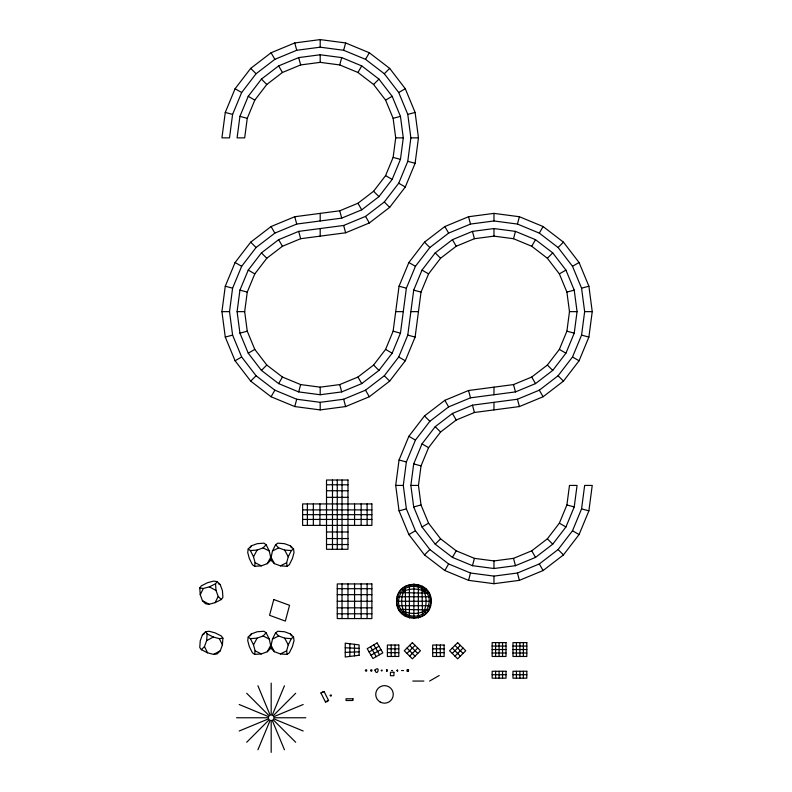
<?xml version="1.0" encoding="UTF-8"?>
<svg xmlns="http://www.w3.org/2000/svg" width="792" height="792" viewBox="0 0 792 792"><rect width="100%" height="100%" fill="white"/><g stroke="black" fill="none" stroke-linecap="round" stroke-linejoin="round"><path stroke-width="1.19" d="M201.366 649.697L204.465 646.599L206.653 640.619L207.138 633.927L205.534 631.739L202.425 634.847L200.247 640.817L199.762 647.519L201.366 649.697L207.573 652.806L213.553 654.41L217.137 653.925L220.245 650.826L222.423 644.846L222.908 638.154L221.305 635.966L215.097 632.867L209.118 631.264L205.534 631.739M225.275 112.434L221.928 137.867L229.512 137.867L232.6 114.394L241.659 92.525L256.073 73.745L274.854 59.331L296.723 50.272L320.196 47.183L343.659 50.272L365.528 59.331L384.308 73.745L398.722 92.525L407.781 114.394L410.87 137.867L407.781 161.34L398.722 183.209L384.308 201.99L365.528 216.404L343.659 225.463L298.683 231.383L278.645 239.679L261.429 252.886L248.233 270.102L239.927 290.139L237.095 311.642L239.927 333.155L248.233 353.192L261.429 370.408L278.645 383.605L298.683 391.911L320.196 394.743L341.698 391.911L361.736 383.605L378.952 370.408L392.159 353.192L400.455 333.155L406.375 288.179L415.434 266.3L429.848 247.52L448.628 233.115L470.498 224.057L493.97 220.968L517.443 224.057L539.312 233.115L558.093 247.52L572.507 266.3L581.566 288.179L584.654 311.642L581.566 335.115L572.507 356.984L558.093 375.764L539.312 390.179L517.443 399.237L472.458 405.157L452.42 413.464L435.214 426.67L422.007 443.876L413.701 463.914L410.87 485.427L413.701 506.929L422.007 526.977L435.214 544.183L452.42 557.39L472.458 565.686L493.97 568.517L515.473 565.686L535.521 557.39L552.727 544.183L565.933 526.977L574.23 506.929L577.061 485.427L569.478 485.427L566.904 504.969L559.36 523.175L547.361 538.817L531.729 550.816L513.513 558.36L493.97 560.934L474.428 558.36L456.212 550.816L440.58 538.817L428.571 523.175L421.027 504.969L418.463 485.427L421.027 465.884L428.571 447.668L440.58 432.026L456.212 420.027L474.428 412.483L519.404 406.563L543.104 396.752L563.458 381.13L579.071 360.776L588.892 337.075L592.238 311.642L588.892 286.209L579.071 262.508L563.458 242.164L543.104 226.542L519.404 216.731L493.97 213.375L468.537 216.731L444.837 226.542L424.482 242.164L408.87 262.508L399.049 286.209L393.129 331.185L385.585 349.401L373.586 365.043L357.944 377.042L339.738 384.585L320.196 387.159L300.643 384.585L282.437 377.042L266.795 365.043L254.796 349.401L247.252 331.185L244.679 311.642L247.252 292.1L254.796 273.893L266.795 258.251L282.437 246.253L300.643 238.709L345.629 232.789L369.329 222.968L389.674 207.355L405.296 187.001L415.107 163.3L418.463 137.867L415.107 112.434L405.296 88.734L389.674 68.379L369.329 52.767L345.629 42.946L320.196 39.6L294.753 42.946L271.062 52.767L250.708 68.379L235.085 88.734L225.275 112.434L232.6 114.394M239.927 116.365L237.095 137.867L244.679 137.867L247.252 118.325L254.796 100.109L266.795 84.477L282.437 72.478L300.643 64.934L320.196 62.36L339.738 64.934L357.944 72.478L373.586 84.477L385.585 100.109L393.129 118.325L395.703 137.867L393.129 157.41L385.585 175.626L373.586 191.258L357.944 203.257L339.738 210.801L294.753 216.731L271.062 226.542L250.708 242.164L235.085 262.508L225.275 286.209L221.928 311.642L225.275 337.075L235.085 360.776L250.708 381.13L271.062 396.752L294.753 406.563L320.196 409.909L345.629 406.563L369.329 396.752L389.674 381.13L405.296 360.776L415.107 337.075L421.027 292.1L428.571 273.893L440.58 258.251L456.212 246.253L474.428 238.709L493.97 236.135L513.513 238.709L531.729 246.253L547.361 258.251L559.36 273.893L566.904 292.1L569.478 311.642L566.904 331.185L559.36 349.401L547.361 365.043L531.729 377.042L513.513 384.585L468.537 390.505L444.837 400.326L424.482 415.939L408.87 436.293L399.049 459.994L395.703 485.427L399.049 510.86L408.87 534.56L424.482 554.905L444.837 570.527L468.537 580.348L493.97 583.694L519.404 580.348L543.104 570.527L563.458 554.905L579.071 534.56L588.892 510.86L592.238 485.427L584.654 485.427L581.566 508.89L572.507 530.769L558.093 549.549L539.312 563.953L517.443 573.012L493.97 576.111L470.498 573.012L448.628 563.953L429.848 549.549L415.434 530.769L406.375 508.89L403.286 485.427L406.375 461.954L415.434 440.085L429.848 421.304L448.628 406.89L470.498 397.832L515.473 391.911L535.521 383.605L552.727 370.408L565.933 353.192L574.23 333.155L577.061 311.642L574.23 290.139L565.933 270.102L552.727 252.886L535.521 239.679L515.473 231.383L493.97 228.551L472.458 231.383L452.42 239.679L435.214 252.886L422.007 270.102L413.701 290.139L407.781 335.115L398.722 356.984L384.308 375.764L365.528 390.179L343.659 399.237L320.196 402.326L296.723 399.237L274.854 390.179L256.073 375.764L241.659 356.984L232.6 335.115L229.512 311.642L232.6 288.179L241.659 266.3L256.073 247.52L274.854 233.115L296.723 224.057L341.698 218.137L361.736 209.831L378.952 196.624L392.159 179.418L400.455 159.37L403.286 137.867L400.455 116.365L392.159 96.317L378.952 79.111L361.736 65.904L341.698 57.598L320.196 54.767L298.683 57.598L278.645 65.904L261.429 79.111L248.233 96.317L239.927 116.365L247.252 118.325M396.564 601.257C396.337 578.764 431.432 578.764 431.204 601.257C431.432 623.74 396.337 623.74 396.564 601.257L431.204 601.257M248.213 548.955L247.728 552.539L249.332 558.509L252.44 564.726L254.618 566.32L261.31 565.844L267.29 563.657L270.399 560.548L272.478 550.994L275.576 544.777L277.764 543.173L284.457 543.659L290.436 545.846L293.535 548.955L294.02 552.539L292.416 558.509L289.318 564.726L287.13 566.32L280.437 565.844L274.458 563.657L271.359 560.548L269.27 550.994L266.171 544.777L263.983 543.173L257.291 543.659L251.311 545.846L248.213 548.955L250.401 550.549L253.499 556.766L255.103 562.736L254.618 566.32M248.213 637.035L247.728 640.619L249.332 646.599L252.44 652.806L254.618 654.41L261.31 653.925L267.29 651.737L270.399 648.638L272.478 639.075L275.576 632.867L277.764 631.264L284.457 631.739L290.436 633.927L293.535 637.035L294.02 640.619L292.416 646.599L289.318 652.806L287.13 654.41L280.437 653.925L274.458 651.737L271.359 648.638L269.27 639.075L266.171 632.867L263.983 631.264L257.291 631.739L251.311 633.927L248.213 637.035L250.401 638.639L253.499 644.846L255.103 650.826L254.618 654.41M409.395 617.978L409.395 584.526M418.364 584.526L418.364 617.978M320.938 692.97L324.057 691.475L328.561 700.474L327.096 701.653L325.443 701.969L320.938 692.97L324.057 691.475M325.443 701.969L326.136 701.217M339.738 64.934L341.698 57.598M343.659 50.272L345.629 42.946M294.753 406.563L296.723 399.237M298.683 391.911L300.643 384.585M287.13 566.32L286.645 562.736L288.248 556.766L291.357 550.549L293.535 548.955M287.13 654.41L286.645 650.826L288.248 644.846L291.357 638.639L293.535 637.035M513.513 238.709L515.473 231.383M517.443 224.057L519.404 216.731M468.537 580.348L470.498 573.012M472.458 565.686L474.428 558.36M257.925 749.767L270.171 720.215M272.2 715.315L284.437 685.763M403.801 591.169C400.96 597.465 400.96 605.048 403.801 611.335C410.088 614.166 417.671 614.166 423.958 611.335C426.799 605.048 426.799 597.465 423.958 591.169C417.671 588.337 410.088 588.337 403.801 591.169L401.633 589.01M405.227 616.255L405.752 614.325L405.227 586.258M422.542 586.258L422.017 588.179L422.542 616.255M200.247 594.693L203.346 588.476L209.326 586.882L215.533 583.773L217.137 581.585L220.245 584.694L222.423 590.664L222.908 597.356L221.305 599.544L215.097 602.653L209.118 604.256L205.534 603.771L202.425 600.663L200.247 594.693L199.762 588.001L201.366 585.813L207.573 582.704L213.553 581.11L217.137 581.585M215.097 602.653L218.206 596.435L216.018 590.466L215.533 583.773M250.292 547.757L251.311 545.846M253.499 556.766L257.093 550.074L263.063 547.886L266.171 544.777M267.29 563.657L270.874 556.964L274.458 563.657M250.292 635.837L251.311 633.927M253.499 644.846L257.093 638.154L263.063 635.966L266.171 632.867M267.29 651.737L270.874 645.044L274.458 651.737M357.944 72.478L361.736 65.904M365.528 59.331L369.329 52.767M271.062 396.752L274.854 390.179M278.645 383.605L282.437 377.042M531.729 246.253L535.521 239.679M539.312 233.115L543.104 226.542M444.837 570.527L448.628 563.953M452.42 557.39L456.212 550.816M373.586 84.477L378.952 79.111M384.308 73.745L389.674 68.379M250.708 381.13L256.073 375.764M261.429 370.408L266.795 365.043M547.361 258.251L552.727 252.886M558.093 247.52L563.458 242.164M424.482 554.905L429.848 549.549M435.214 544.183L440.58 538.817M246.688 742.252L269.31 719.641M273.052 715.889L295.673 693.267M401.633 613.503L403.801 611.335M423.958 591.169L426.126 589.01M406.969 653.44L415.048 645.361M409.662 656.132L417.74 648.054M452.272 653.44L460.36 645.361M454.964 656.132L463.053 648.054M385.585 100.109L392.159 96.317M398.722 92.525L405.296 88.734M235.085 360.776L241.659 356.984M248.233 353.192L254.796 349.401M559.36 273.893L565.933 270.102M572.507 266.3L579.071 262.508M408.87 534.56L415.434 530.769M422.007 526.977L428.571 523.175M369.112 651.955L379.012 646.242M371.022 655.261L380.922 649.539M429.601 681.061L439.194 675.517M202.425 634.847L204.346 633.828M206.653 640.619L213.345 637.035L219.325 638.639L222.908 638.154M213.553 654.41L220.245 650.826M272.478 550.994L278.685 547.886L284.665 550.074L291.357 550.549M280.437 565.844L286.645 562.736M272.478 639.075L278.685 635.966L284.665 638.154L291.357 638.639M280.437 653.925L286.645 650.826M428.878 592.594L426.957 593.119L398.881 592.594M398.881 609.909L400.811 609.385L428.878 609.909M239.184 731.016L268.736 718.78M273.636 716.75L303.188 704.504M327.304 700.603L328.561 700.474M393.129 118.325L400.455 116.365M407.781 114.394L415.107 112.434M225.275 337.075L232.6 335.115M239.927 333.155L247.252 331.185M566.904 292.1L574.23 290.139M581.566 288.179L588.892 286.209M399.049 510.86L406.375 508.89M413.701 506.929L421.027 504.969M430.61 596.772L397.148 596.772M397.148 605.731L430.61 605.731M250.401 550.549L257.093 550.074M250.401 638.639L257.093 638.154M345.243 652.4L359.093 651.826M395.703 137.867L403.286 137.867M410.87 137.867L418.463 137.867M221.928 311.642L229.512 311.642M237.095 311.642L244.679 311.642M395.703 311.642L403.286 311.642M410.87 311.642L418.463 311.642M569.478 311.642L577.061 311.642M584.654 311.642L592.238 311.642M326.512 484.793L347.985 484.793M395.703 485.427L403.286 485.427M410.87 485.427L418.463 485.427M326.512 490.753L347.985 490.753M326.512 497.336L347.985 497.336M302.613 509.89L371.884 509.89M302.613 514.661L371.884 514.661M302.613 519.433L371.884 519.433M326.512 531.976L347.985 531.976M326.512 538.56L347.985 538.56M326.512 544.52L347.985 544.52M337.253 588.703L371.884 588.703M337.253 594.663L371.884 594.663M337.253 601.257L371.884 601.257M337.253 607.84L371.884 607.84M337.253 613.8L371.884 613.8M492.149 646.074L506.009 646.074M512.968 646.074L526.819 646.074M387.387 648.846L398.812 648.846M432.689 648.846L444.124 648.846M492.149 649.539L506.009 649.539M512.968 649.539L526.819 649.539M387.387 652.658L398.812 652.658M432.689 652.658L444.124 652.658M492.149 653.004L506.009 653.004M512.968 653.004L526.819 653.004M397.04 670.25L397.733 670.25M403.593 670.537L401.544 670.537M397.04 670.873L397.733 670.873M492.149 674.715L506.009 674.715M512.968 674.715L526.819 674.715M412.8 681.061L423.878 681.061M236.541 717.76L268.528 717.76M273.834 717.76L305.821 717.76M345.243 647.787L359.093 648.361M199.762 588.001L203.346 588.476M393.129 157.41L400.455 159.37M407.781 161.34L415.107 163.3M399.049 286.209L406.375 288.179M413.701 290.139L421.027 292.1M566.904 331.185L574.23 333.155M581.566 335.115L588.892 337.075M225.275 286.209L232.6 288.179M239.927 290.139L247.252 292.1M393.129 331.185L400.455 333.155M407.781 335.115L415.107 337.075M399.049 459.994L406.375 461.954M413.701 463.914L421.027 465.884M566.904 504.969L574.23 506.929M581.566 508.89L588.892 510.86M239.184 704.504L268.736 716.75M273.636 718.78L303.188 731.016M263.063 547.886L269.27 550.994M255.103 562.736L261.31 565.844M263.063 635.966L269.27 639.075M255.103 650.826L261.31 653.925M207.138 633.927L213.345 637.035M218.325 583.664L220.245 584.694M209.326 586.882L216.018 590.466M202.425 600.663L209.118 604.256M235.085 88.734L241.659 92.525M248.233 96.317L254.796 100.109M385.585 175.626L392.159 179.418M398.722 183.209L405.296 187.001M408.87 262.508L415.434 266.3M422.007 270.102L428.571 273.893M559.36 349.401L565.933 353.192M572.507 356.984L579.071 360.776M235.085 262.508L241.659 266.3M248.233 270.102L254.796 273.893M385.585 349.401L392.159 353.192M398.722 356.984L405.296 360.776M408.87 436.293L415.434 440.085M422.007 443.876L428.571 447.668M559.36 523.175L565.933 526.977M572.507 530.769L579.071 534.56M250.708 68.379L256.073 73.745M261.429 79.111L266.795 84.477M373.586 191.258L378.952 196.624M384.308 201.99L389.674 207.355M424.482 242.164L429.848 247.52M435.214 252.886L440.58 258.251M547.361 365.043L552.727 370.408M558.093 375.764L563.458 381.13M250.708 242.164L256.073 247.52M261.429 252.886L266.795 258.251M373.586 365.043L378.952 370.408M384.308 375.764L389.674 381.13M424.482 415.939L429.848 421.304M435.214 426.67L440.58 432.026M547.361 538.817L552.727 544.183M558.093 549.549L563.458 554.905M423.958 611.335L426.126 613.503M454.964 645.361L463.053 653.44M452.272 648.054L460.36 656.132M409.662 645.361L417.74 653.44M406.969 648.054L415.048 656.132M275.576 544.777L278.685 547.886M275.576 632.867L278.685 635.966M218.206 596.435L221.305 599.544M246.688 693.267L269.31 715.889M273.052 719.641L295.673 742.252M444.837 226.542L448.628 233.115M452.42 239.679L456.212 246.253M531.729 377.042L535.521 383.605M539.312 390.179L543.104 396.752M271.062 52.767L274.854 59.331M278.645 65.904L282.437 72.478M357.944 203.257L361.736 209.831M365.528 216.404L369.329 222.968M444.837 400.326L448.628 406.89M452.42 413.464L456.212 420.027M531.729 550.816L535.521 557.39M539.312 563.953L543.104 570.527M271.062 226.542L274.854 233.115M278.645 239.679L282.437 246.253M357.944 377.042L361.736 383.605M365.528 390.179L369.329 396.752M373.814 644.846L379.526 654.746M370.507 646.747L376.23 656.647M290.436 545.846L291.456 547.757M284.665 550.074L288.248 556.766M290.436 633.927L291.456 635.837M284.665 638.154L288.248 644.846M219.325 638.639L222.423 644.846M204.465 646.599L207.573 652.806M257.925 685.763L270.171 715.315M272.2 720.215L284.437 749.767M468.537 216.731L470.498 224.057M472.458 231.383L474.428 238.709M513.513 384.585L515.473 391.911M517.443 399.237L519.404 406.563M468.537 390.505L470.498 397.832M472.458 405.157L474.428 412.483M513.513 558.36L515.473 565.686M517.443 573.012L519.404 580.348M294.753 42.946L296.723 50.272M298.683 57.598L300.643 64.934M339.738 210.801L341.698 218.137M343.659 225.463L345.629 232.789M294.753 216.731L296.723 224.057M298.683 231.383L300.643 238.709M339.738 384.585L341.698 391.911M343.659 399.237L345.629 406.563M523.363 642.609L523.363 656.469M523.363 671.26L523.363 678.18M519.899 642.609L519.899 656.469M519.899 671.26L519.899 678.18M516.433 642.609L516.433 656.469M516.433 671.26L516.433 678.18M502.544 642.609L502.544 656.469M502.544 671.26L502.544 678.18M499.079 642.609L499.079 656.469M499.079 671.26L499.079 678.18M495.614 642.609L495.614 656.469M495.614 671.26L495.614 678.18M493.97 213.375L493.97 220.968M493.97 228.551L493.97 236.135M493.97 387.159L493.97 394.743M493.97 402.326L493.97 409.909M493.97 560.934L493.97 568.517M493.97 576.111L493.97 583.694M440.312 645.034L440.312 656.469M436.501 645.034L436.501 656.469M413.879 583.932L413.879 618.572M407.781 669.784L407.781 671.26M397.455 670.25L397.455 670.804M397.317 670.25L397.317 670.804M395 645.034L395 656.469M391.189 645.034L391.189 656.469M367.112 503.93L367.112 525.393M367.112 583.932L367.112 618.572M361.152 503.93L361.152 525.393M361.152 583.932L361.152 618.572M354.568 503.93L354.568 525.393M354.568 583.932L354.568 618.572M354.479 644.322L354.479 655.865M349.856 643.747L349.856 656.449M347.985 583.932L347.985 618.572M342.025 480.021L342.025 549.292M342.025 583.932L342.025 618.572M337.253 480.021L337.253 549.292M332.482 480.021L332.482 549.292M320.196 39.6L320.196 47.183M320.196 54.767L320.196 62.36M320.196 213.375L320.196 220.968M320.196 228.551L320.196 236.135M320.196 387.159L320.196 394.743M320.196 402.326L320.196 409.909M319.928 503.93L319.928 525.393M313.345 503.93L313.345 525.393M307.385 503.93L307.385 525.393M271.181 683.12L271.181 715.107M271.181 720.413L271.181 752.4M399.386 596.851C392.941 616.018 423.512 624.393 428.383 605.662C434.828 586.486 404.257 578.111 399.386 596.851M397.723 596.851C391.248 617.423 425.205 626.611 430.036 605.662C436.511 585.08 402.564 575.903 397.723 596.851M330.214 695.366C331.066 698.009 332.274 693.505 330.214 695.366M365.379 670.299C366.439 673.606 367.943 667.963 365.379 670.299M370.567 670.299C371.626 673.606 373.141 667.963 370.567 670.299M374.933 670.072C377.289 677.596 380.734 664.736 374.933 670.072M381.298 670.388C381.932 672.378 382.843 668.992 381.298 670.388M386.496 670.735C387.13 672.725 388.03 669.339 386.496 670.735M386.496 670.042C387.11 672.032 388.06 668.646 386.496 670.042M391.941 670.458L392.436 670.586L391.941 670.458M273.785 599.534L269.557 615.305L285.338 621.086L289.555 605.306L273.785 599.534M412.355 642.668L404.276 650.747L412.355 658.835L420.443 650.747L412.355 642.668M457.667 642.668L449.579 650.747L457.667 658.835L465.745 650.747L457.667 642.668M377.111 642.946L367.211 648.658L372.923 658.558L382.823 652.846L377.111 642.946M359.093 655.291L345.243 657.023L345.243 643.163L359.093 644.896L359.093 655.291M347.985 480.021L326.512 480.021L326.512 549.292L347.985 549.292L347.985 480.021M371.884 503.93L302.613 503.93L302.613 525.393L371.884 525.393L371.884 503.93M371.884 583.932L337.253 583.932L337.253 618.572L371.884 618.572L371.884 583.932M506.009 642.609L492.149 642.609L492.149 656.469L506.009 656.469L506.009 642.609M526.819 642.609L512.968 642.609L512.968 656.469L526.819 656.469L526.819 642.609M398.812 645.034L387.387 645.034L387.387 656.469L398.812 656.469L398.812 645.034M444.124 645.034L432.689 645.034L432.689 656.469L444.124 656.469L444.124 645.034M408.514 669.784L407.038 669.784L407.038 671.26L408.514 671.26L408.514 669.784M506.009 671.26L492.149 671.26L492.149 678.18L506.009 678.18L506.009 671.26M526.819 671.26L512.968 671.26L512.968 678.18L526.819 678.18L526.819 671.26M393.921 672.26L390.456 672.26L390.456 675.715L393.921 675.715L393.921 672.26M352.965 698.772L346.035 698.772L346.035 700.504L352.965 700.504L352.965 698.772M380.12 701.999A8.761 8.761 0 0 0 393.268 694.406A8.761 8.761 0 0 0 380.12 686.812A8.761 8.761 0 0 0 380.12 701.999"/></g></svg>
